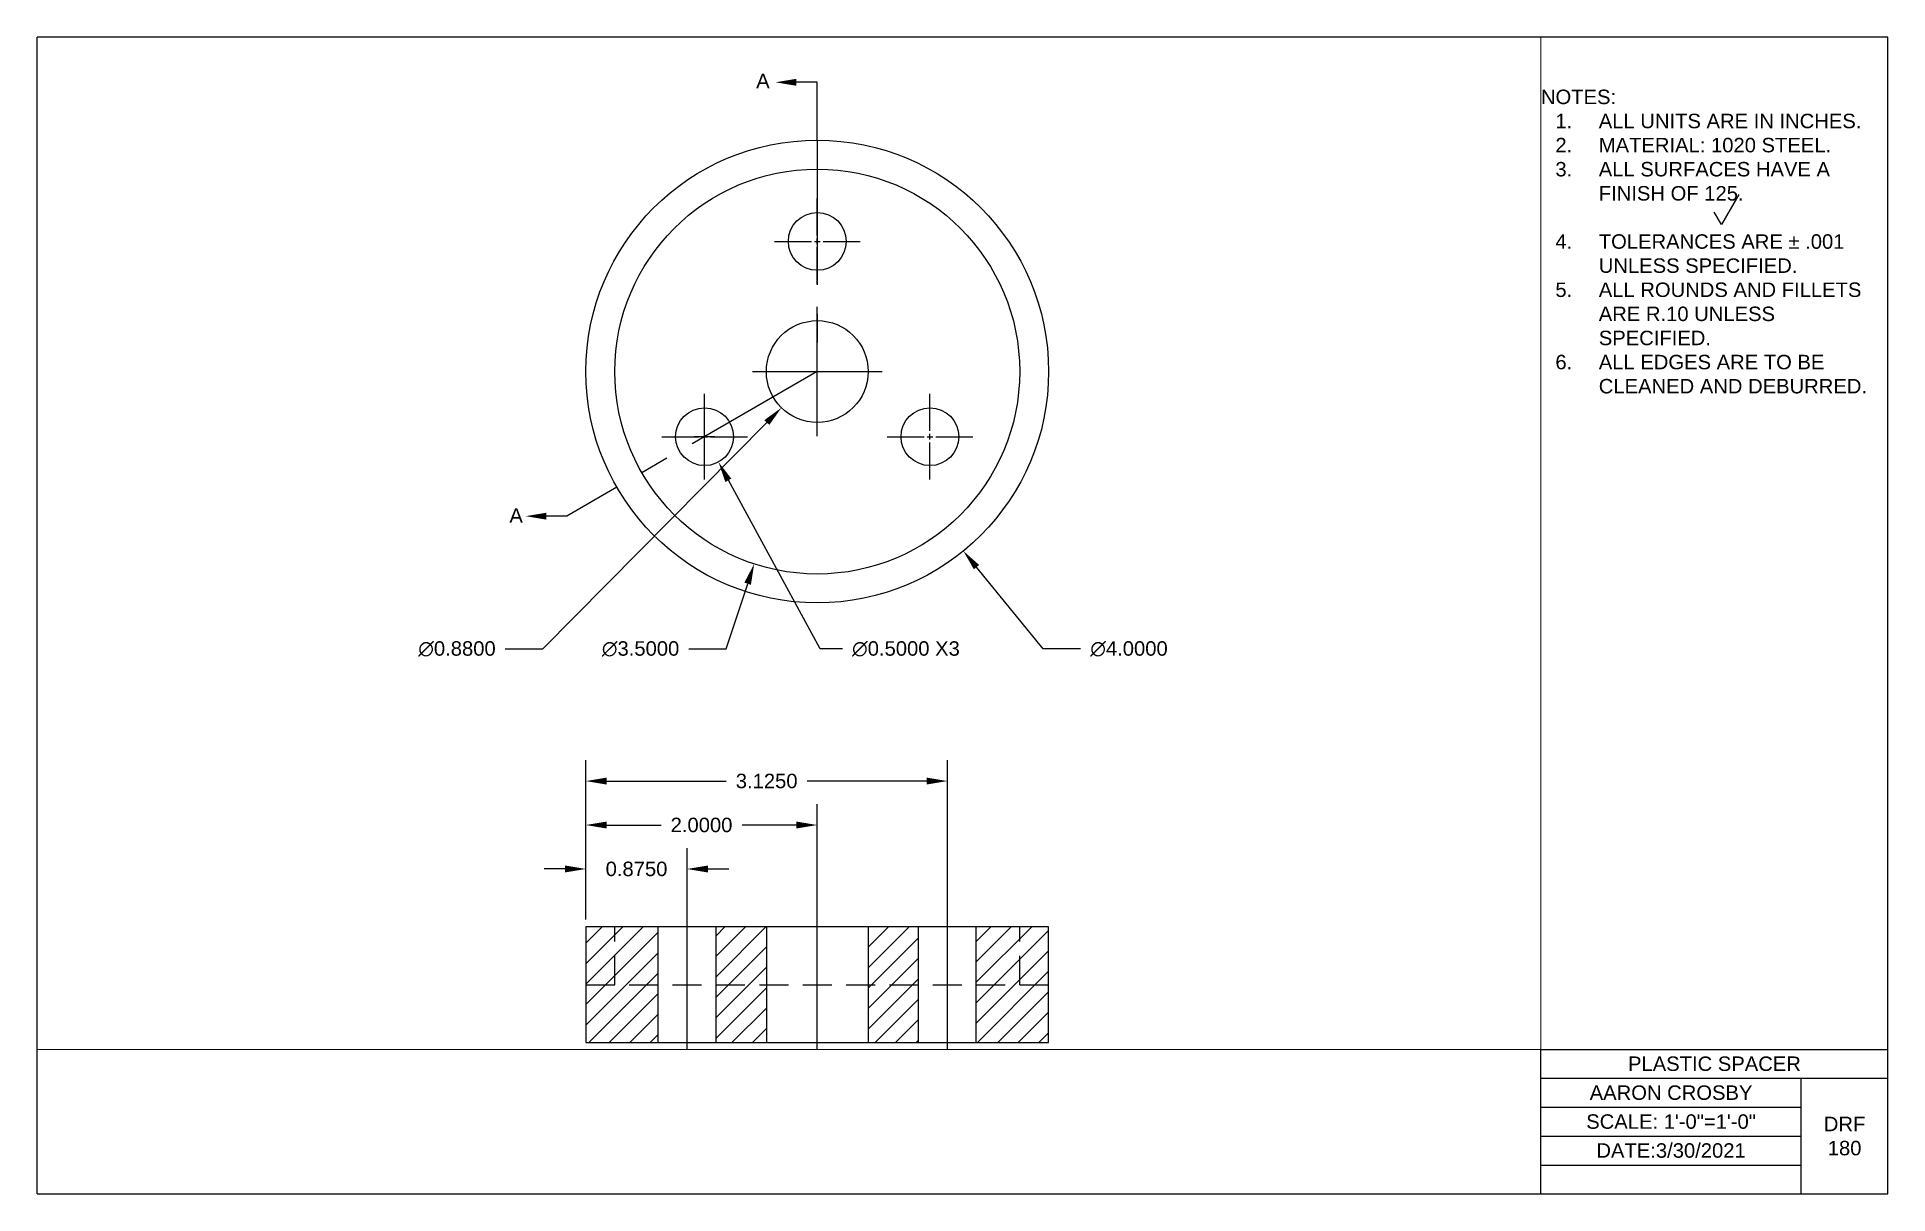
# Paper-space layout 'Layout1' of a CAD drawing. Header units: inches. Extents: x -0.8 to 15.2, y 0.5 to 10.5.
# The model-space entities are those that its viewports show. They can reach past a viewport. Long polylines and large blocks are cut down to what shows.
import ezdxf

# ---------------------------------------------------------------- set-up
doc = ezdxf.new("R2010")
doc.units = ezdxf.units.IN
doc.header["$MEASUREMENT"] = 0
for name, pattern in [('CENTER', [2, 1.25, -0.25, 0.25, -0.25]), ('CENTER2', [1.125, 0.75, -0.125, 0.125, -0.125]), ('HIDDEN', [0.375, 0.25, -0.125]), ('PHANTOM', [2.5, 1.25, -0.25, 0.25, -0.25, 0.25, -0.25])]:
    doc.linetypes.add(name, pattern=pattern)
for name, color, linetype in [('1', 1, 'Continuous'), ('LAYER1', 1, 'Continuous'), ('LAYER2', 2, 'HIDDEN'), ('LAYER3', 3, 'CENTER'), ('LAYER4', 4, 'Continuous'), ('LAYER6', 6, 'Continuous'), ('LAYER7', 7, 'PHANTOM')]:
    doc.layers.add(name, color=color, linetype=linetype)
doc.styles.get("Standard").update_dxf_attribs({"font": 'arial.ttf'})
doc.dimstyles.get("Standard").update_dxf_attribs({"dimtxt": 0.125, "dimasz": 0.18, "dimexe": 0.18, "dimexo": 0.0625, "dimgap": 0.09, "dimtad": 0, "dimtih": 1, "dimtoh": 1, "dimdec": 4, "dimzin": 0, "dimdsep": 46, "dimtxsty": 'Standard', "dimcen": 0.09, "dimadec": 0, "dimazin": 0, "dimtfac": 1, "dimtdec": 4, "dimtofl": 0, "dimtmove": 0, "dimatfit": 3, "dimfxl": 1, "dimtolj": 1, "dimtzin": 0, "dimarcsym": 0})

# ---------------------------------------------------------------- blocks, each defined once
blk = doc.blocks.new('tbb_block')
at = {"layer": '1'}
for p, q in [((16, 10), (0, 10)), ((0, 0), (0, 10)), ((16, 0), (16, 10)), ((13, 1.25), (16, 1.25)), ((13, 0), (13, 1.25)), ((13, 1), (16, 1)), ((15.25, 0), (15.25, 1)), ((13, 0.75), (15.25, 0.75)), ((13, 0.5), (15.25, 0.5)), ((13, 0.25), (15.25, 0.25)), ((0, 0), (16, 0))]:
    blk.add_line(p, q, dxfattribs=at)
blk = doc.blocks.new('tbb')
blk.add_blockref('tbb_block', (0, 0))
blk = doc.blocks.new('*D8')
at = {"layer": 'Defpoints', "color": 0, "transparency": 16777216}
for p in [(4.799, 3.269), (3.924, 2.769), (4.799, 2.769)]:
    blk.add_point(p, dxfattribs=at)
at = {"layer": 'LAYER4', "color": 0, "lineweight": -2, "transparency": 16777216}
for p, q in [((3.924, 2.832), (3.924, 3.449)), ((4.799, 2.832), (4.799, 3.449)), ((3.744, 3.269), (3.564, 3.269)), ((4.979, 3.269), (5.159, 3.269))]:
    blk.add_line(p, q, dxfattribs=at)
at = {"layer": 'LAYER4', "color": 0, "transparency": 16777216}
for points in [[(3.744, 3.299), (3.744, 3.239), (3.924, 3.269)], [(4.979, 3.299), (4.979, 3.239), (4.799, 3.269)]]:
    blk.add_solid(points, dxfattribs=at)
at = {"layer": 'LAYER4', "color": 0, "transparency": 16777216, "insert": (4.362, 3.269), "char_height": 0.125, "attachment_point": 5}
blk.add_mtext('\\A1;0.8750', dxfattribs=at)
blk = doc.blocks.new('*D9')
at = {"layer": 'Defpoints', "color": 0, "transparency": 16777216}
for p in [(5.924, 3.649), (3.924, 2.769), (5.924, 2.769)]:
    blk.add_point(p, dxfattribs=at)
at = {"layer": 'LAYER4', "color": 0, "lineweight": -2, "transparency": 16777216}
for p, q in [((3.924, 2.832), (3.924, 3.829)), ((5.924, 2.832), (5.924, 3.829)), ((4.104, 3.649), (4.574, 3.649)), ((5.744, 3.649), (5.275, 3.649))]:
    blk.add_line(p, q, dxfattribs=at)
at = {"layer": 'LAYER4', "color": 0, "transparency": 16777216}
for points in [[(4.104, 3.679), (4.104, 3.619), (3.924, 3.649)], [(5.744, 3.679), (5.744, 3.619), (5.924, 3.649)]]:
    blk.add_solid(points, dxfattribs=at)
at = {"layer": 'LAYER4', "color": 0, "transparency": 16777216, "insert": (4.924, 3.649), "char_height": 0.125, "attachment_point": 5}
blk.add_mtext('\\A1;2.0000', dxfattribs=at)
blk = doc.blocks.new('*D10')
at = {"layer": 'Defpoints', "color": 0, "transparency": 16777216}
for p in [(7.049, 4.029), (3.924, 2.769), (7.049, 2.769)]:
    blk.add_point(p, dxfattribs=at)
at = {"layer": 'LAYER4', "color": 0, "lineweight": -2, "transparency": 16777216}
for p, q in [((3.924, 2.832), (3.924, 4.209)), ((7.049, 2.832), (7.049, 4.209)), ((4.104, 4.029), (5.138, 4.029)), ((6.869, 4.029), (5.836, 4.029))]:
    blk.add_line(p, q, dxfattribs=at)
at = {"layer": 'LAYER4', "color": 0, "transparency": 16777216}
for points in [[(4.104, 4.059), (4.104, 3.999), (3.924, 4.029)], [(6.869, 4.059), (6.869, 3.999), (7.049, 4.029)]]:
    blk.add_solid(points, dxfattribs=at)
at = {"layer": 'LAYER4', "color": 0, "transparency": 16777216, "insert": (5.487, 4.029), "char_height": 0.125, "attachment_point": 5}
blk.add_mtext('\\A1;3.1250', dxfattribs=at)
blk = doc.blocks.new('*D11')
at = {"layer": 'Defpoints', "color": 0, "transparency": 16777216}
for p in [(4.661, 9.119), (7.187, 6.018)]:
    blk.add_point(p, dxfattribs=at)
at = {"layer": 'LAYER4', "color": 0, "lineweight": -2, "transparency": 16777216}
for p, q in [((5.834, 7.569), (6.014, 7.569)), ((5.924, 7.479), (5.924, 7.659)), ((7.877, 5.171), (7.301, 5.878)), ((8.201, 5.171), (7.877, 5.171))]:
    blk.add_line(p, q, dxfattribs=at)
at = {"layer": 'LAYER4', "color": 0, "transparency": 16777216}
blk.add_solid([(7.324, 5.897), (7.278, 5.859), (7.187, 6.018)], dxfattribs=at)
at = {"layer": 'LAYER4', "color": 0, "transparency": 16777216, "insert": (8.619, 5.171), "char_height": 0.125, "attachment_point": 5}
blk.add_mtext('\\A1;∅4.0000', dxfattribs=at)
blk = doc.blocks.new('*D12')
at = {"layer": 'Defpoints', "color": 0, "transparency": 16777216}
for p in [(6.47, 9.232), (5.379, 5.906)]:
    blk.add_point(p, dxfattribs=at)
at = {"layer": 'LAYER4', "color": 0, "lineweight": -2, "transparency": 16777216}
for p, q in [((5.834, 7.569), (6.014, 7.569)), ((5.924, 7.479), (5.924, 7.659)), ((5.138, 5.171), (5.323, 5.735)), ((4.814, 5.171), (5.138, 5.171))]:
    blk.add_line(p, q, dxfattribs=at)
at = {"layer": 'LAYER4', "color": 0, "transparency": 16777216}
blk.add_solid([(5.294, 5.744), (5.351, 5.725), (5.379, 5.906)], dxfattribs=at)
at = {"layer": 'LAYER4', "color": 0, "transparency": 16777216, "insert": (4.397, 5.171), "char_height": 0.125, "attachment_point": 5}
blk.add_mtext('\\A1;∅3.5000', dxfattribs=at)
blk = doc.blocks.new('*D13')
at = {"layer": 'Defpoints', "color": 0, "transparency": 16777216}
for p in [(4.83, 7.226), (5.07, 6.787)]:
    blk.add_point(p, dxfattribs=at)
at = {"layer": 'LAYER4', "color": 0, "lineweight": -2, "transparency": 16777216}
for p, q in [((4.95, 6.916), (4.95, 7.096)), ((4.86, 7.006), (5.04, 7.006)), ((5.95, 5.171), (5.156, 6.629)), ((6.143, 5.171), (5.95, 5.171))]:
    blk.add_line(p, q, dxfattribs=at)
at = {"layer": 'LAYER4', "color": 0, "transparency": 16777216}
blk.add_solid([(5.182, 6.643), (5.13, 6.614), (5.07, 6.787)], dxfattribs=at)
at = {"layer": 'LAYER4', "color": 0, "transparency": 16777216, "insert": (6.691, 5.171), "char_height": 0.125, "width": 0.94248, "attachment_point": 5}
blk.add_mtext('\\A1;∅0.5000 X3', dxfattribs=at)
blk = doc.blocks.new('*D14')
at = {"layer": 'Defpoints', "color": 0, "transparency": 16777216}
for p in [(6.234, 7.881), (5.615, 7.256)]:
    blk.add_point(p, dxfattribs=at)
at = {"layer": 'LAYER4', "color": 0, "lineweight": -2, "transparency": 16777216}
for p, q in [((5.834, 7.569), (6.014, 7.569)), ((5.924, 7.479), (5.924, 7.659)), ((3.551, 5.171), (5.488, 7.128)), ((3.227, 5.171), (3.551, 5.171))]:
    blk.add_line(p, q, dxfattribs=at)
at = {"layer": 'LAYER4', "color": 0, "transparency": 16777216}
blk.add_solid([(5.467, 7.149), (5.51, 7.107), (5.615, 7.256)], dxfattribs=at)
at = {"layer": 'LAYER4', "color": 0, "transparency": 16777216, "insert": (2.81, 5.171), "char_height": 0.125, "attachment_point": 5}
blk.add_mtext('\\A1;∅0.8800', dxfattribs=at)
blk = doc.blocks.new('*U4')
at = {"layer": 'LAYER3', "color": 0, "linetype": 'CENTER2', "transparency": 16777216}
for p, q in [((0, 0.05), (0, 0.37)), ((-0.37, 0), (-0.05, 0)), ((0.05, 0), (0.37, 0)), ((0, -0.37), (0, -0.05))]:
    blk.add_line(p, q, dxfattribs=at)
at = {"layer": 'LAYER3', "color": 0, "linetype": 'Continuous', "transparency": 16777216}
for p, q in [((-0.025, 0), (0.025, 0)), ((0, -0.025), (0, 0.025))]:
    blk.add_line(p, q, dxfattribs=at)
blk = doc.blocks.new('*U5')
at = {"layer": 'LAYER3', "color": 0, "linetype": 'CENTER2', "transparency": 16777216}
for p, q in [((0, 0.088), (0, 0.56)), ((-0.56, 0), (-0.088, 0)), ((0.088, 0), (0.56, 0)), ((0, -0.56), (0, -0.088))]:
    blk.add_line(p, q, dxfattribs=at)
at = {"layer": 'LAYER3', "color": 0, "linetype": 'Continuous', "transparency": 16777216}
for p, q in [((-0.044, 0), (0.044, 0)), ((0, -0.044), (0, 0.044))]:
    blk.add_line(p, q, dxfattribs=at)
blk = doc.blocks.new('*U6')
at = {"layer": 'LAYER3', "color": 0, "linetype": 'CENTER2', "transparency": 16777216}
for p, q in [((0, 0.05), (0, 0.37)), ((-0.37, 0), (-0.05, 0)), ((0.05, 0), (0.37, 0)), ((0, -0.37), (0, -0.05))]:
    blk.add_line(p, q, dxfattribs=at)
at = {"layer": 'LAYER3', "color": 0, "linetype": 'Continuous', "transparency": 16777216}
for p, q in [((-0.025, 0), (0.025, 0)), ((0, -0.025), (0, 0.025))]:
    blk.add_line(p, q, dxfattribs=at)
blk = doc.blocks.new('*U7')
at = {"layer": 'LAYER3', "color": 0, "linetype": 'CENTER2', "transparency": 16777216}
for p, q in [((0, 0.05), (0, 0.37)), ((-0.37, 0), (-0.05, 0)), ((0.05, 0), (0.37, 0)), ((0, -0.37), (0, -0.05))]:
    blk.add_line(p, q, dxfattribs=at)
at = {"layer": 'LAYER3', "color": 0, "linetype": 'Continuous', "transparency": 16777216}
for p, q in [((-0.025, 0), (0.025, 0)), ((0, -0.025), (0, 0.025))]:
    blk.add_line(p, q, dxfattribs=at)

msp = doc.modelspace()

# ---------------------------------------------------------------- hatches: boundary and pattern name
at = {"layer": 'LAYER6'}
h = msp.add_hatch(dxfattribs=at)
h.set_pattern_fill('ANSI31', color=256)
h.paths.add_polyline_path([(17.354, 12.451), (16.729, 12.451), (16.729, 11.951), (17.354, 11.951)])
h.paths.add_polyline_path([(17.354, 11.951), (16.729, 11.951), (16.729, 11.451), (17.354, 11.451)])
h.paths.add_polyline_path([(18.289, 11.951), (17.854, 11.951), (17.854, 11.451), (18.289, 11.451)])
h.paths.add_polyline_path([(18.289, 12.451), (17.854, 12.451), (17.854, 11.951), (18.289, 11.951)])
h.paths.add_polyline_path([(19.604, 12.451), (19.169, 12.451), (19.169, 11.951), (19.604, 11.951)])
h.paths.add_polyline_path([(19.604, 11.951), (19.169, 11.951), (19.169, 11.451), (19.604, 11.451)])
h.paths.add_polyline_path([(20.729, 11.951), (20.104, 11.951), (20.104, 11.451), (20.729, 11.451)])
h.paths.add_polyline_path([(20.729, 12.451), (20.104, 12.451), (20.104, 11.951), (20.729, 11.951)])

# ---------------------------------------------------------------- linework, layer by layer
at = {"layer": 'LAYER1'}
for p, q in [((16.729, 12.451), (16.729, 11.451)), ((20.729, 12.451), (16.729, 12.451)), ((16.729, 12.451), (16.729, 11.951)), ((17.354, 11.451), (17.354, 12.451)), ((17.854, 11.451), (17.854, 12.451)), ((18.289, 12.451), (18.289, 11.451)), ((19.169, 12.451), (19.169, 11.451)), ((19.604, 11.451), (19.604, 12.451)), ((20.104, 11.451), (20.104, 12.451)), ((20.729, 11.451), (20.729, 12.451)), ((16.729, 11.451), (20.729, 11.451))]:
    msp.add_line(p, q, dxfattribs=at)
for centre, radius in [((18.729, 17.251), 2), ((18.729, 17.251), 1.75), ((18.729, 18.376), 0.25), ((18.729, 17.251), 0.44), ((17.755, 16.688), 0.25), ((19.703, 16.688), 0.25)]:
    msp.add_circle(centre, radius, dxfattribs=at)
at = {"layer": 'LAYER2'}
for p, q in [((16.979, 11.951), (16.979, 12.451)), ((20.479, 11.951), (20.479, 12.451)), ((16.729, 11.951), (20.729, 11.951))]:
    msp.add_line(p, q, dxfattribs=at)
at = {"layer": 'LAYER3'}
for p, q in [((17.604, 11.201), (17.604, 12.701)), ((18.729, 11.201), (18.729, 12.701)), ((19.854, 11.201), (19.854, 12.701))]:
    msp.add_line(p, q, dxfattribs=at)
at = {"layer": 'LAYER7'}
for p, q in [((18.729, 19.751), (18.549, 19.751)), ((18.729, 19.251), (18.729, 19.751)), ((18.729, 19.251), (18.729, 17.251)), ((18.729, 17.251), (16.997, 16.251)), ((16.997, 16.251), (16.564, 16.001)), ((16.564, 16.001), (16.384, 16.001))]:
    msp.add_line(p, q, dxfattribs=at)
for points in [[(18.549, 19.781), (18.549, 19.721), (18.369, 19.751)], [(16.388, 16.031), (16.388, 15.971), (16.208, 16.001)]]:
    msp.add_solid(points, dxfattribs=at)

# ---------------------------------------------------------------- block references
at = {"layer": 'LAYER3', "linetype": 'CENTER2'}
for name, p in [('*U4', (18.729, 18.376)), ('*U5', (18.729, 17.251)), ('*U6', (17.755, 16.688)), ('*U7', (19.703, 16.688))]:
    msp.add_blockref(name, p, dxfattribs=at)

psp = doc.layouts.get("Layout1")

# ---------------------------------------------------------------- linework, layer by layer
at = {"layer": 'LAYER4'}
for p, q in [((13.89121, 9.09847), (13.74121, 8.83866)), ((13.74121, 8.83866), (13.67871, 8.94691))]:
    psp.add_line(p, q, dxfattribs=at)

# ---------------------------------------------------------------- block references
at = {"layer": 'LAYER3'}
psp.add_blockref('tbb', (-0.82011, 0.46007), dxfattribs=at)

# ---------------------------------------------------------------- texts
at = {"layer": 'LAYER4', "char_height": 0.125}
for s, width, insert, attachment_point in [('A', 0.9634818, (5.39652, 10.14285), 1), ('NOTES: \\P\\pxi-3,l4,t4;1.^IALL UNITS ARE IN INCHES.\\P2.^IMATERIAL: 1020 STEEL.\\P3.^IALL SURFACES HAVE A FINISH OF 125.\\P\\pi0,l0,tz;\\P\\pi-3,l4,t4;4.^ITOLERANCES ARE %%P .001 UNLESS SPECIFIED.\\P5.^IALL ROUNDS AND FILLETS ARE R.10 UNLESS SPECIFIED.\\P6.^IALL EDGES ARE TO BE CLEANED AND DEBURRED.', 3, (12.17989, 10.00525), 1), ('A', 0.9634818, (3.26329, 6.38667), 1), ('PLASTIC SPACER', 3, (13.67989, 1.58507), 5), ('AARON CROSBY', 2.25, (13.30489, 1.33507), 5), ('SCALE: 1\'-0"=1\'-0"', 2.25, (13.30489, 1.08507), 5), ('DRF\\P180', 0.75, (14.80489, 0.96007), 5), ('DATE:3/30/2021', 2.25, (13.30489, 0.83507), 5)]:
    psp.add_mtext_dynamic_manual_height_columns(s, width=width, gutter_width=1, heights=[0], dxfattribs=dict(at, insert=insert, attachment_point=attachment_point))

# ---------------------------------------------------------------- dimensions: what is measured, and where the dimension line sits
at = {"layer": 'LAYER4'}
for p1, p2, picture, middle in [((6.46967, 9.23155), (5.37907, 5.90581), '*D12', (4.39682, 5.17088)), ((4.66131, 9.11938), (7.18743, 6.01798), '*D11', (8.61865, 5.17088)), ((6.23387, 7.88142), (5.61487, 7.25594), '*D14', (2.81015, 5.17088))]:
    dim = psp.add_diameter_dim_2p(p1=p1, p2=p2, dimstyle='Standard', override={"dimlfac": -1}, dxfattribs=at)
    dim.commit()
    dim.dimension.update_dxf_attribs({"geometry": picture, "text_midpoint": middle, "dimtype": 163})
dim = psp.add_diameter_dim_2p(p1=(4.83046, 7.2257), p2=(5.06972, 6.78666), text='<> X3', dimstyle='Standard', override={"dimlfac": -1}, dxfattribs=at)
dim.commit()
dim.dimension.update_dxf_attribs({"geometry": '*D13', "text_midpoint": (6.69146, 5.17088), "dimtype": 163})
for base, p2, picture, middle in [((7.04937, 4.02915), (7.04937, 2.76915), '*D10', (5.48687, 4.02915)), ((5.92437, 3.64915), (5.92437, 2.76915), '*D9', (4.92437, 3.64915)), ((4.79937, 3.26915), (4.79937, 2.76915), '*D8', (4.36187, 3.26915))]:
    dim = psp.add_linear_dim(base=base, p1=(3.92437, 2.76915), p2=p2, dimstyle='Standard', dxfattribs=at)
    dim.commit()
    dim.dimension.update_dxf_attribs({"geometry": picture, "text_midpoint": middle})

# ---------------------------------------------------------------- viewports
at = {"layer": 'Defpoints'}
psp.add_viewport(center=(5.67989, 6.08507), size=(13, 8.75), view_center_point=(18.48447, 15.76736), view_height=8.7499992, dxfattribs=at)

doc.saveas('drawing.dxf')
